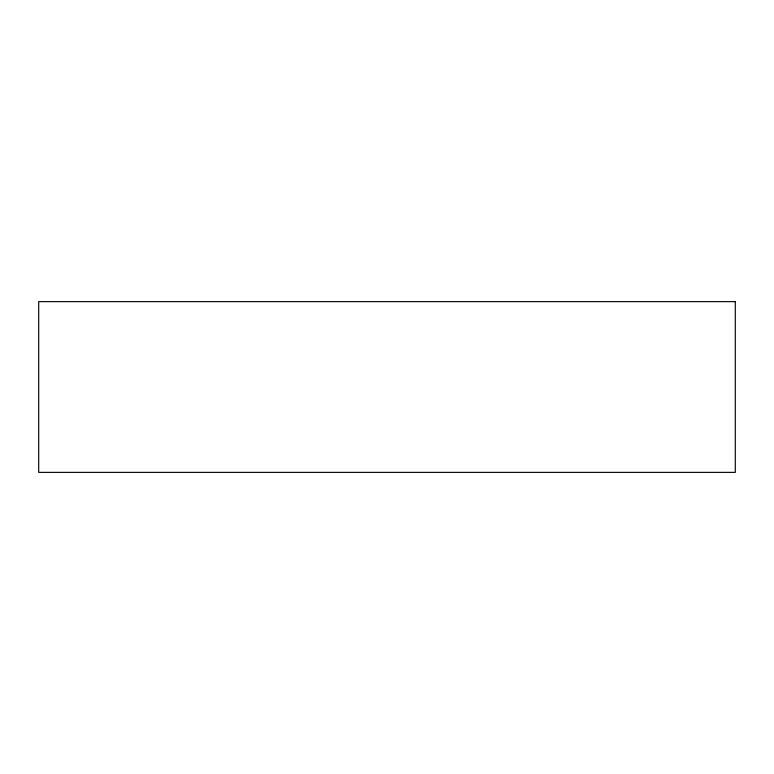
<?xml version="1.0" encoding="UTF-8"?>
<svg xmlns="http://www.w3.org/2000/svg" width="774" height="774" viewBox="0 0 774 774"><rect width="100%" height="100%" fill="white"/><g stroke="black" fill="none" stroke-linecap="round" stroke-linejoin="round"><path stroke-width="1.16" d="M735.3 301.628L38.7 301.628L38.7 472.372L735.3 472.372L735.3 301.628"/></g></svg>
